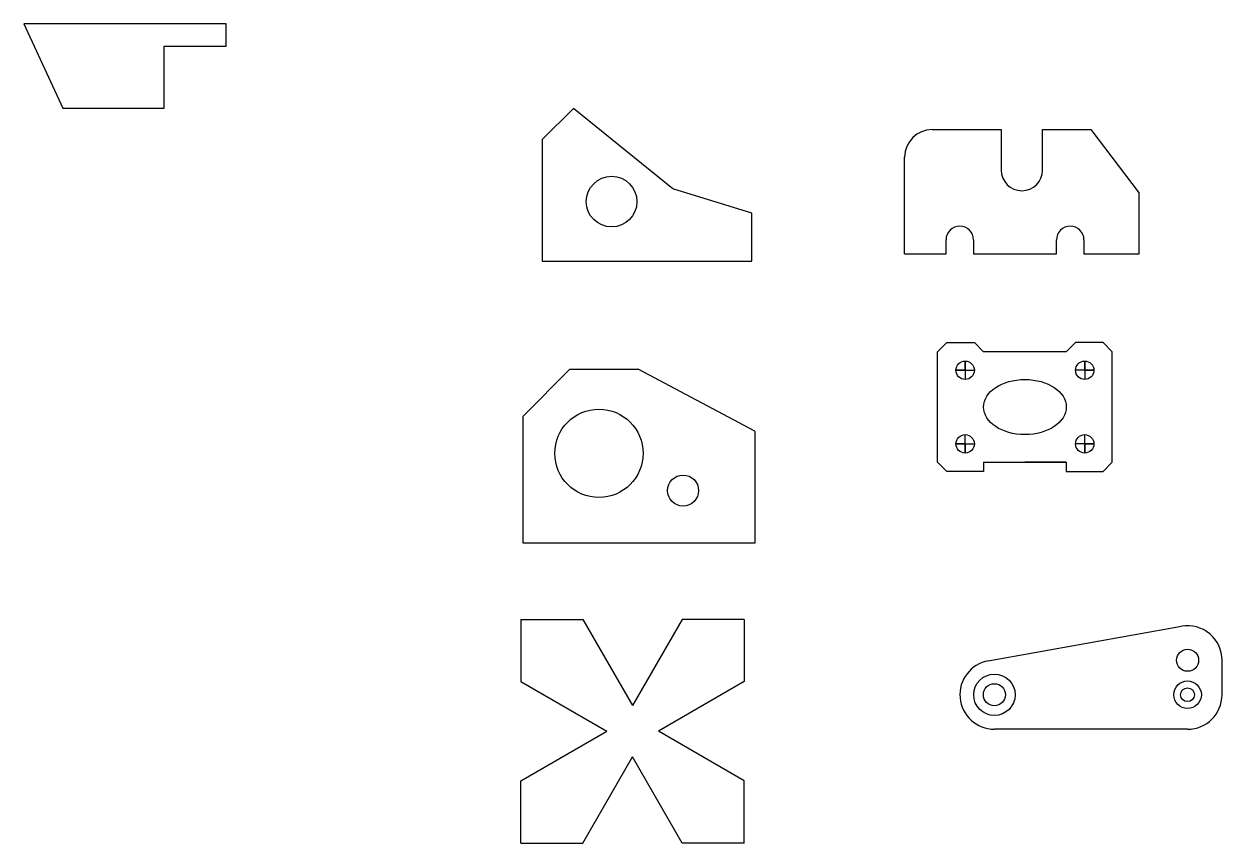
# Model space of a CAD drawing. Header units: millimetres. Extents: x 7157 to 8460, y 1150 to 2041.
import ezdxf

# ---------------------------------------------------------------- set-up
doc = ezdxf.new("R2010")
doc.units = ezdxf.units.MM

msp = doc.modelspace()

# ---------------------------------------------------------------- linework, layer by layer
for p, q in [((7376.9, 2040.6), (7156.9, 2040.6)), ((7156.9, 2040.6), (7199.3, 1949)), ((7376.9, 2016.6), (7376.9, 2040.6)), ((7309.3, 1949), (7309.3, 2016.6)), ((7309.3, 2016.6), (7376.9, 2016.6)), ((7199.3, 1949), (7309.3, 1949)), ((7754.5, 1948.8), (7720.5, 1914.9)), ((7862.5, 1861.2), (7754.5, 1948.8)), ((8144.5, 1925.8), (8219.5, 1925.8)), ((8219.5, 1925.8), (8219.5, 1881.8)), ((8264.5, 1881.8), (8264.5, 1925.8)), ((8264.5, 1925.8), (8317, 1925.8)), ((8317, 1925.8), (8369.5, 1856.8)), ((7720.5, 1914.9), (7720.5, 1782.9)), ((8114.5, 1790.8), (8114.5, 1895.8)), ((7948.5, 1834.9), (7862.5, 1861.2)), ((8242, 1859.3), (8242, 1859.3)), ((8369.5, 1790.8), (8369.5, 1856.8)), ((7948.5, 1782.9), (7948.5, 1834.9)), ((8174.5, 1820.8), (8174.5, 1820.8)), ((8294.5, 1820.8), (8294.5, 1820.8)), ((8159.5, 1790.8), (8159.5, 1805.8)), ((8189.5, 1805.8), (8189.5, 1790.8)), ((8279.5, 1790.8), (8279.5, 1805.8)), ((8309.5, 1805.8), (8309.5, 1790.8)), ((8114.5, 1790.8), (8159.5, 1790.8)), ((8189.5, 1790.8), (8279.5, 1790.8)), ((8309.5, 1790.8), (8369.5, 1790.8)), ((7720.5, 1782.9), (7948.5, 1782.9)), ((8150.3, 1684.2), (8160.3, 1694.2)), ((8160.3, 1694.2), (8190.3, 1694.2)), ((8200.3, 1684.2), (8190.3, 1694.2)), ((8290.3, 1684.2), (8300.3, 1694.2)), ((8330.3, 1694.2), (8300.3, 1694.2)), ((8330.3, 1694.2), (8340.3, 1684.2)), ((8150.3, 1564.2), (8150.3, 1684.2)), ((8290.3, 1684.2), (8200.3, 1684.2)), ((8290.3, 1684.2), (8245.3, 1684.2)), ((8340.3, 1564.2), (8340.3, 1684.2)), ((8180.3, 1664.2), (8180.3, 1674.2)), ((8180.3, 1674.2), (8180.3, 1654.2)), ((8310.3, 1664.2), (8310.3, 1674.2)), ((8310.3, 1674.2), (8310.3, 1654.2)), ((7699.6, 1614.4), (7750.5, 1665.3)), ((7750.5, 1665.3), (7824.8, 1665.3)), ((7951.6, 1597.9), (7824.8, 1665.3)), ((8180.3, 1664.2), (8170.3, 1664.2)), ((8170.3, 1664.2), (8190.3, 1664.2)), ((8320.3, 1664.2), (8300.3, 1664.2)), ((8310.3, 1664.2), (8320.3, 1664.2)), ((8150.3, 1564.2), (8150.3, 1624.2)), ((8340.3, 1564.2), (8340.3, 1624.2)), ((7699.6, 1476.4), (7699.6, 1614.4)), ((7951.6, 1597.9), (7951.6, 1476.4)), ((8180.3, 1574.2), (8180.3, 1594.2)), ((8310.3, 1574.2), (8310.3, 1594.2)), ((8180.3, 1584.2), (8170.3, 1584.2)), ((8170.3, 1584.2), (8190.3, 1584.2)), ((8180.3, 1584.2), (8180.3, 1574.2)), ((8320.3, 1584.2), (8300.3, 1584.2)), ((8310.3, 1584.2), (8310.3, 1574.2)), ((8310.3, 1584.2), (8320.3, 1584.2)), ((8150.3, 1564.2), (8160.3, 1554.2)), ((8200.3, 1564.2), (8290.3, 1564.2)), ((8200.3, 1564.2), (8200.3, 1554.2)), ((8290.3, 1564.2), (8245.3, 1564.2)), ((8290.3, 1564.2), (8290.3, 1554.2)), ((8340.3, 1564.2), (8330.3, 1554.2)), ((8200.3, 1554.2), (8160.3, 1554.2)), ((8290.3, 1554.2), (8330.3, 1554.2)), ((7951.6, 1476.4), (7699.6, 1476.4)), ((7697.2, 1393.3), (7764.7, 1393.3)), ((7697.2, 1393.3), (7697.2, 1325.8)), ((7764.7, 1393.3), (7764.7, 1393.3)), ((7764.7, 1393.3), (7818.7, 1299.8)), ((7872.7, 1393.3), (7818.7, 1299.8)), ((7940.2, 1393.3), (7872.7, 1393.3)), ((7872.7, 1393.3), (7872.7, 1393.3)), ((7940.2, 1393.3), (7940.2, 1325.8)), ((8205.5, 1348.4), (8415.5, 1385.9)), ((8459.6, 1311.5), (8459.6, 1349)), ((7697.2, 1325.8), (7790.7, 1271.8)), ((7940.2, 1325.8), (7846.7, 1271.8)), ((7697.2, 1217.8), (7790.7, 1271.8)), ((7940.2, 1217.8), (7846.7, 1271.8)), ((8422.1, 1274), (8212.1, 1274)), ((7764.7, 1150.3), (7818.7, 1243.9)), ((7872.7, 1150.3), (7818.7, 1243.9)), ((7697.2, 1150.3), (7697.2, 1217.8)), ((7940.2, 1150.3), (7940.2, 1217.8)), ((7697.2, 1150.3), (7764.7, 1150.3)), ((7764.7, 1150.3), (7764.7, 1150.3)), ((7940.2, 1150.3), (7872.7, 1150.3)), ((7872.7, 1150.3), (7872.7, 1150.3))]:
    msp.add_line(p, q)
for centre, radius in [((7795.9, 1847.5), 27.5), ((8180.3, 1664.2), 10), ((8180.3, 1664.2), 10), ((8310.3, 1664.2), 10), ((7782.1, 1573.9), 48), ((8180.3, 1584.2), 10), ((8180.3, 1584.2), 10), ((8180.3, 1584.2), 10), ((8310.3, 1584.2), 10), ((8310.3, 1584.2), 10), ((7873.6, 1533.4), 16.9), ((8422.1, 1349), 12), ((8212.1, 1311.5), 22.5), ((8212.1, 1311.5), 12), ((8422.1, 1311.5), 15), ((8422.1, 1311.5), 7.5)]:
    msp.add_circle(centre, radius)
for centre, radius, start, end in [((8144.5, 1895.8), 30, 90, 180), ((8242, 1881.8), 22.5, 180, 270), ((8242, 1881.8), 22.5, 270, 0), ((8174.5, 1805.8), 15, 90, 180), ((8174.5, 1805.8), 15, 0, 90), ((8294.5, 1805.8), 15, 90, 180), ((8294.5, 1805.8), 15, 0, 90), ((8422.1, 1349), 37.5, 0, 100.1247), ((8212.1, 1311.5), 37.5, 100.1247, 270), ((8422.1, 1311.5), 37.5, 270, 0)]:
    msp.add_arc(centre, radius, start, end)
msp.add_ellipse((8245.3, 1624.2), major_axis=(45, 0), ratio=0.666667)

doc.saveas('drawing.dxf')
